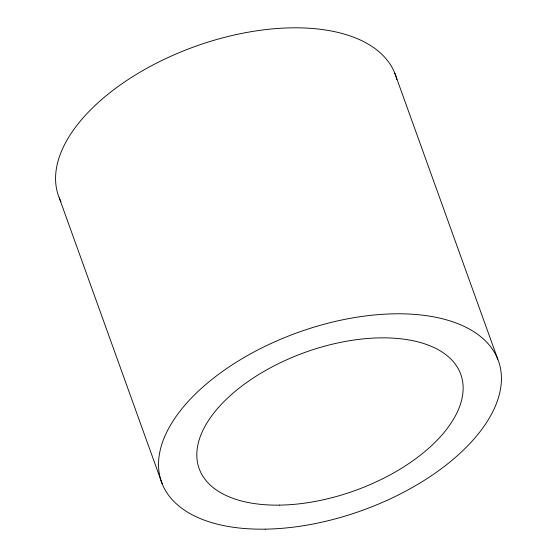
<?xml version="1.0" encoding="UTF-8"?>
<svg xmlns="http://www.w3.org/2000/svg" width="557" height="557" viewBox="0 0 557 557"><rect width="100%" height="100%" fill="white"/><g stroke="black" fill="none" stroke-linecap="round" stroke-linejoin="round"><path stroke-width="0.84" d="M394.809 73.19L497.763 359.168M59.237 197.832L162.191 483.81M60.978 201.69A179.006 94.593 -19.8 0 1 194.024 46.851A179.006 94.593 -19.8 0 1 396.89 79.609M265.125 529.157A179.006 94.593 -19.8 0 0 499.852 365.594A179.006 94.593 -19.8 0 0 224.958 369.716A179.006 94.593 -19.8 0 0 265.125 529.157M279.607 505.122A139.041 73.475 -19.8 0 0 461.92 378.071A139.041 73.475 -19.8 0 0 248.408 381.28A139.041 73.475 -19.8 0 0 279.607 505.122"/></g></svg>
